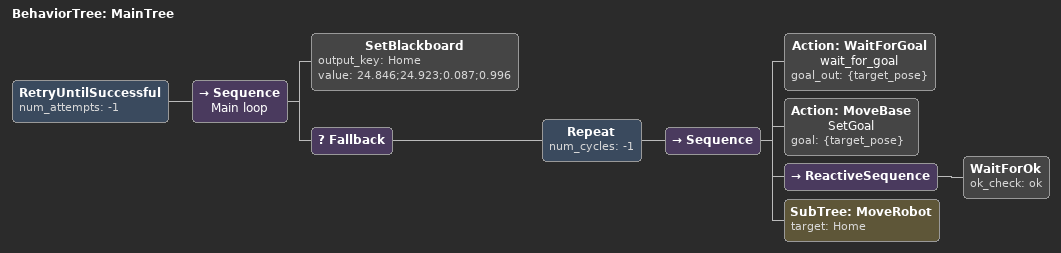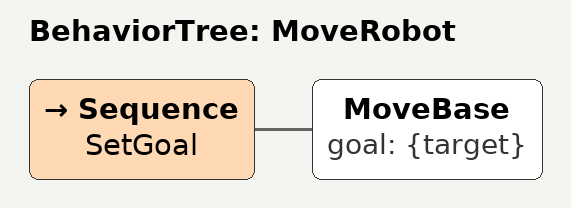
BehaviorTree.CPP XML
<root main_tree_to_execute = "MainTree">
    <BehaviorTree ID="MainTree">
        <RetryUntilSuccessful num_attempts="-1">
            <Sequence name="Main loop">
                <SetBlackboard output_key="Home" value="24.846;24.923;0.087;0.996" />
                <Fallback>
                    <Repeat num_cycles="-1">
                        <Sequence>
                            <Action ID="WaitForGoal" name="wait_for_goal" goal_out="{target_pose}"/>
                            <Action ID="MoveBase"   name="SetGoal"  goal="{target_pose}"/>
                            <ReactiveSequence>
                                <WaitForOk ok_check="ok" />
                            </ReactiveSequence>
                            <SubTree ID="MoveRobot" target="Home"/>
                        </Sequence>
                    </Repeat>
                </Fallback>
            </Sequence>
        </RetryUntilSuccessful>
    </BehaviorTree>

    <BehaviorTree ID="MoveRobot">
        <Sequence name="SetGoal">
            <MoveBase goal="{target}" />
        </Sequence>
    </BehaviorTree>
</root>
